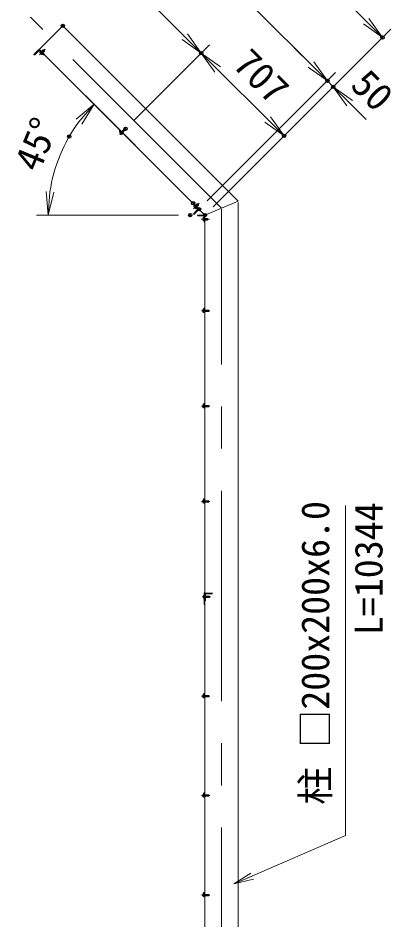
# Model space of a CAD drawing. Units: millimetres at full size. Extents: x -14700 to 14700, y -10395 to 10395.
# Drawn here: x -757 to 1499, y -203 to 5240 of the extents above; entities that cross this region are included whole.
import ezdxf
from ezdxf.enums import TextEntityAlignment as Align

# ---------------------------------------------------------------- set-up
doc = ezdxf.new("R2010")
doc.units = ezdxf.units.MM
doc.header["$LTSCALE"] = 40
doc.header["$PDMODE"] = 32
doc.header["$PDSIZE"] = 20
doc.linetypes.add('USER1', pattern=[50.8, 31.75, -6.35, 6.35, -6.35])
for name, color, linetype, lineweight in [('0-0_D-BMK', 2, 'USER1', 13), ('0-2_D-STR-DIM', 7, 'Continuous', 13), ('0-4_D-STR1', 1, 'Continuous', 18), ('0-5_D-STR3', 3, 'Continuous', 13), ('0-6_0', 7, 'Continuous', 18), ('0-9_D-STR-TXT', 7, 'Continuous', 13)]:
    doc.layers.add(name, color=color, linetype=linetype, lineweight=lineweight)
doc.layers.add('0-7_Defpoints', color=253, linetype='Continuous')
doc.styles.add('ＭＳ ゴシック', font='')
doc.styles.get('ＭＳ ゴシック').set_extended_font_data('MS Gothic')

# ---------------------------------------------------------------- blocks, each defined once
blk = doc.blocks.new('_Open')
at = {"layer": '0-6_0'}
blk.add_line((-40, 6.67), (0, 0), dxfattribs=at)
blk.add_lwpolyline([(-40, -6.67), (0, 0), (-40, 0)], dxfattribs=at)

msp = doc.modelspace()

# ---------------------------------------------------------------- linework, layer by layer
at = {"layer": '0-0_D-BMK'}
for p, q in [((470.52, 4092.69), (-683.07, 5246.28)), ((-592.99, 5052.82), (-628.34, 5017.47)), ((-143.78, 4536.82), (-108.43, 4572.18)), ((336.15, 4123.68), (300.79, 4088.33)), ((470.52, -4978.26), (470.52, 4086.32)), ((397.42, 4026.27), (347.42, 4026.27)), ((350.19, 3472.74), (400.19, 3472.74)), ((350.19, 2897.74), (400.19, 2897.74)), ((350.19, 2322.74), (400.19, 2322.74)), ((353.69, 1747.74), (403.69, 1747.74)), ((350.19, 1147.74), (400.19, 1147.74)), ((350.19, 547.74), (400.19, 547.74)), ((350.19, -52.26), (400.19, -52.26))]:
    msp.add_line(p, q, dxfattribs=at)
at = {"layer": '0-2_D-STR-DIM'}
for p, q in [((441.93, 6122.39), (1441.78, 5122.54)), ((144.95, 5825.4), (1109.44, 4860.91)), ((-152.04, 5528.42), (347.89, 5028.49)), ((420.01, 4100.77), (1491.28, 5172.04)), ((-58.93, 4621.68), (397.39, 5077.99)), ((-58.93, 4621.68), (397.39, 5077.99)), ((347.89, 5028.49), (847.81, 4528.57)), ((1010.45, 4959.91), (911.45, 5058.9)), ((384.66, 4136.13), (1158.94, 4910.41)), ((384.66, 4136.13), (1158.94, 4910.41)), ((420.01, 4100.77), (1194.3, 4875.05)), ((1109.44, 4860.91), (1144.8, 4825.56)), ((249.73, 4172.06), (-347.98, 4769.77)), ((1243.79, 4726.56), (1342.79, 4627.57)), ((420.01, 4100.77), (897.31, 4578.07)), ((211.28, 4051.27), (-645.59, 4051.27))]:
    msp.add_line(p, q, dxfattribs=at)
msp.add_arc((370.52, 4051.27), 946.1, 143.48611, 171.51389, dxfattribs=at)
at = {"layer": '0-4_D-STR1'}
for p, q in [((-487.91, 5192.54), (-629.33, 5051.12)), ((-487.91, 5192.54), (570.52, 4134.12)), ((-661.51, 5019.66), (-633.22, 5047.94)), ((-661.51, 5019.66), (-660.8, 5018.95)), ((-656.56, 5018.95), (-632.87, 5042.64)), ((370.52, 4051.27), (-629.33, 5051.12)), ((-626.51, 5042.64), (-602.82, 5018.95)), ((-626.15, 5047.94), (-597.87, 5019.66)), ((-598.58, 5018.95), (-597.87, 5019.66)), ((302.28, 4118.1), (302.99, 4118.8)), ((325.97, 4090.17), (302.28, 4113.85)), ((302.28, 4060.11), (325.97, 4083.8)), ((331.27, 4090.52), (302.99, 4118.8)), ((302.99, 4055.16), (331.27, 4083.45)), ((570.52, 4134.12), (370.52, 4051.27)), ((302.99, 4055.16), (302.28, 4055.87)), ((325.52, 4051.27), (325.52, 4050.27)), ((325.52, 4051.27), (365.52, 4051.27)), ((328.52, 4047.27), (362.02, 4047.27)), ((366.52, 4042.77), (366.52, 4009.27)), ((370.52, 4046.27), (370.52, 4006.27)), ((369.52, 4006.27), (370.52, 4006.27)), ((370.52, 1765.24), (370.52, 1725.24)), ((374.52, 1761.74), (374.52, 1728.24)), ((415.52, 1770.24), (375.52, 1770.24)), ((412.52, 1766.24), (379.02, 1766.24)), ((415.52, 1770.24), (415.52, 1769.24)), ((371.52, 1725.24), (370.52, 1725.24))]:
    msp.add_line(p, q, dxfattribs=at)
msp.add_lwpolyline([(370.52, 4051.27), (370.52, -4882.26), (570.52, -4882.26), (570.52, 4127.74)], dxfattribs=at)
for centre, radius, start, end in [((-658.68, 5021.07), 3, 225, 315), ((-629.69, 5044.41), 5, 45, 135), ((-629.69, 5039.46), 4.5, 45, 135), ((-600.7, 5021.07), 3, 225, 315), ((304.4, 4115.98), 3, 135, 225), ((322.78, 4086.98), 4.5, 315, 45), ((327.73, 4086.98), 5, 315, 45), ((304.4, 4057.99), 3, 135, 225), ((328.52, 4050.27), 3, 180, 270), ((362.02, 4042.77), 4.5, 0, 90), ((365.52, 4046.27), 5, 0, 90), ((369.52, 4009.27), 3, 180, 270), ((375.52, 1765.24), 5, 90, 180), ((379.02, 1761.74), 4.5, 90, 180), ((412.52, 1769.24), 3, 270, 0), ((371.52, 1728.24), 3, 270, 0)]:
    msp.add_arc(centre, radius, start, end, dxfattribs=at)
at = {"layer": '0-5_D-STR3'}
for p, q in [((-626.09, 5033.6), (-621.78, 5037.91)), ((-625.62, 5031.86), (-626.09, 5033.6)), ((-625.62, 5031.86), (-613.95, 5020.19)), ((-622.62, 5030.13), (-618.31, 5034.44)), ((-621.78, 5037.91), (-607.9, 5024.03)), ((-615.68, 5023.19), (-611.37, 5027.5)), ((-615.55, 5037.34), (-605.29, 5047.59)), ((-614.91, 5036.7), (-604.02, 5047.59)), ((-613.95, 5020.19), (-612.21, 5019.72)), ((-612.21, 5019.72), (-607.9, 5024.03)), ((-609.11, 5030.9), (-598.22, 5041.79)), ((-608.47, 5030.26), (-598.22, 5040.52)), ((-605.29, 5047.59), (-603.17, 5047.59)), ((-603.17, 5047.59), (-598.22, 5042.64)), ((-144.26, 4558.98), (-140.72, 4562.51)), ((-144.26, 4554.73), (-130.12, 4540.59)), ((-140.37, 4550.85), (-143.63, 4547.59)), ((-143.27, 4546.25), (-143.63, 4547.59)), ((-143.27, 4546.25), (-134.36, 4537.34)), ((-141.78, 4557.21), (-138.6, 4560.39)), ((-141.78, 4556.5), (-128.35, 4543.07)), ((-137.72, 4548.19), (-140.97, 4544.94)), ((-140.72, 4562.51), (-138.6, 4560.39)), ((-140.37, 4550.85), (-129.76, 4540.23)), ((-135.77, 4550.49), (-116.11, 4570.15)), ((-132.41, 4542.89), (-135.67, 4539.63)), ((-135.24, 4549.96), (-115.05, 4570.15)), ((-134.36, 4537.34), (-133.01, 4536.98)), ((-129.76, 4540.23), (-133.01, 4536.98)), ((-130.65, 4545.36), (-110.46, 4565.55)), ((-130.12, 4544.83), (-110.46, 4564.49)), ((-127.64, 4543.07), (-124.46, 4546.25)), ((-125.87, 4540.59), (-122.34, 4544.13)), ((-124.46, 4546.25), (-122.34, 4544.13)), ((-116.11, 4570.15), (-114.42, 4570.15)), ((-116.11, 4570.15), (-110.46, 4564.49)), ((-114.42, 4570.15), (-110.46, 4566.19)), ((-110.46, 4564.49), (-110.46, 4566.19)), ((303.05, 4104.46), (307.36, 4108.77)), ((303.52, 4102.72), (303.05, 4104.46)), ((315.18, 4091.05), (303.52, 4102.72)), ((306.52, 4100.99), (310.83, 4105.3)), ((321.24, 4094.89), (307.36, 4108.77)), ((313.46, 4094.05), (317.77, 4098.36)), ((314.23, 4107.56), (325.12, 4118.45)), ((315.18, 4091.05), (316.93, 4090.58)), ((316.93, 4090.58), (321.24, 4094.89)), ((320.03, 4101.76), (330.92, 4112.65)), ((320.66, 4101.13), (330.92, 4111.38)), ((330.92, 4111.38), (323.85, 4118.45)), ((330.92, 4113.5), (325.97, 4118.45)), ((330.92, 4111.38), (330.92, 4113.5)), ((359.52, 4034.52), (360.42, 4036.09)), ((359.52, 4034.52), (359.52, 4018.02)), ((360.42, 4036.09), (366.52, 4036.09)), ((360.42, 4031.18), (366.52, 4031.18)), ((366.52, 4036.09), (366.52, 4016.46)), ((370.52, 4031.27), (385.02, 4031.27)), ((370.52, 4030.37), (385.92, 4030.37)), ((385.02, 4031.27), (386.52, 4029.77)), ((386.52, 4029.77), (386.52, 4022.77)), ((359.52, 4018.02), (360.42, 4016.46)), ((360.42, 4021.37), (366.52, 4021.37)), ((360.42, 4016.46), (366.52, 4016.46)), ((370.52, 4022.17), (385.92, 4022.17)), ((370.52, 4021.27), (385.02, 4021.27)), ((362.52, 3485.74), (362.52, 3465.74)), ((365.52, 3488.74), (370.52, 3488.74)), ((365.52, 3485.24), (365.52, 3466.24)), ((366.02, 3485.74), (370.52, 3485.74)), ((370.52, 3488.74), (370.52, 3485.74)), ((357.22, 3479.04), (357.91, 3480.24)), ((357.22, 3479.04), (357.22, 3466.44)), ((357.22, 3466.44), (357.91, 3465.23)), ((362.52, 3480.24), (357.91, 3480.24)), ((362.52, 3476.49), (357.91, 3476.49)), ((362.52, 3468.98), (357.91, 3468.98)), ((362.52, 3465.23), (357.91, 3465.23)), ((362.52, 3480.24), (362.52, 3465.23)), ((365.52, 3476.74), (393.32, 3476.74)), ((365.52, 3475.99), (394.07, 3475.99)), ((365.52, 3469.49), (394.07, 3469.49)), ((365.52, 3468.74), (393.32, 3468.74)), ((365.52, 3462.74), (370.52, 3462.74)), ((366.02, 3465.74), (370.52, 3465.74)), ((370.52, 3465.74), (370.52, 3462.74)), ((393.32, 3476.74), (394.52, 3475.54)), ((393.32, 3476.74), (393.32, 3468.74)), ((393.32, 3468.74), (394.52, 3469.94)), ((394.52, 3475.54), (394.52, 3469.94)), ((357.22, 2904.04), (357.91, 2905.24)), ((357.22, 2904.04), (357.22, 2891.44)), ((357.22, 2891.44), (357.91, 2890.23)), ((362.52, 2905.24), (357.91, 2905.24)), ((362.52, 2901.49), (357.91, 2901.49)), ((362.52, 2893.98), (357.91, 2893.98)), ((362.52, 2890.23), (357.91, 2890.23)), ((362.52, 2910.74), (362.52, 2890.74)), ((362.52, 2905.24), (362.52, 2890.23)), ((365.52, 2913.74), (370.52, 2913.74)), ((365.52, 2910.24), (365.52, 2891.24)), ((365.52, 2901.74), (393.32, 2901.74)), ((365.52, 2900.99), (394.07, 2900.99)), ((365.52, 2894.49), (394.07, 2894.49)), ((365.52, 2893.74), (393.32, 2893.74)), ((365.52, 2887.74), (370.52, 2887.74)), ((366.02, 2910.74), (370.52, 2910.74)), ((366.02, 2890.74), (370.52, 2890.74)), ((370.52, 2913.74), (370.52, 2910.74)), ((370.52, 2890.74), (370.52, 2887.74)), ((393.32, 2901.74), (394.52, 2900.54)), ((393.32, 2901.74), (393.32, 2893.74)), ((393.32, 2893.74), (394.52, 2894.94)), ((394.52, 2900.54), (394.52, 2894.94)), ((357.22, 2329.04), (357.91, 2330.24)), ((357.22, 2329.04), (357.22, 2316.44)), ((357.22, 2316.44), (357.91, 2315.23)), ((362.52, 2330.24), (357.91, 2330.24)), ((362.52, 2326.49), (357.91, 2326.49)), ((362.52, 2318.98), (357.91, 2318.98)), ((362.52, 2315.23), (357.91, 2315.23)), ((362.52, 2335.74), (362.52, 2315.74)), ((362.52, 2330.24), (362.52, 2315.23)), ((365.52, 2338.74), (370.52, 2338.74)), ((365.52, 2335.24), (365.52, 2316.24)), ((365.52, 2326.74), (393.32, 2326.74)), ((365.52, 2325.99), (394.07, 2325.99)), ((365.52, 2319.49), (394.07, 2319.49)), ((365.52, 2318.74), (393.32, 2318.74)), ((365.52, 2312.74), (370.52, 2312.74)), ((366.02, 2335.74), (370.52, 2335.74)), ((366.02, 2315.74), (370.52, 2315.74)), ((370.52, 2338.74), (370.52, 2335.74)), ((370.52, 2315.74), (370.52, 2312.74)), ((393.32, 2326.74), (394.52, 2325.54)), ((393.32, 2326.74), (393.32, 2318.74)), ((393.32, 2318.74), (394.52, 2319.94)), ((394.52, 2325.54), (394.52, 2319.94)), ((360.72, 1754.04), (361.41, 1755.24)), ((360.72, 1754.04), (360.72, 1741.44)), ((366.02, 1755.24), (361.41, 1755.24)), ((366.02, 1751.49), (361.41, 1751.49)), ((366.02, 1743.98), (361.41, 1743.98)), ((366.02, 1700.74), (366.02, 1770.74)), ((370.52, 1770.74), (366.02, 1770.74)), ((366.02, 1755.24), (366.02, 1740.23)), ((374.52, 1751.74), (396.82, 1751.74)), ((374.52, 1750.99), (397.57, 1750.99)), ((374.52, 1744.49), (397.57, 1744.49)), ((374.52, 1743.74), (396.82, 1743.74)), ((396.82, 1751.74), (396.82, 1743.74)), ((396.82, 1751.74), (398.02, 1750.54)), ((396.82, 1743.74), (398.02, 1744.94)), ((398.02, 1750.54), (398.02, 1744.94)), ((360.72, 1741.44), (361.41, 1740.23)), ((366.02, 1740.23), (361.41, 1740.23)), ((370.52, 1700.74), (366.02, 1700.74)), ((357.22, 1154.04), (357.91, 1155.24)), ((357.22, 1154.04), (357.22, 1141.44)), ((362.52, 1155.24), (357.91, 1155.24)), ((362.52, 1151.49), (357.91, 1151.49)), ((362.52, 1143.98), (357.91, 1143.98)), ((362.52, 1160.74), (362.52, 1140.74)), ((362.52, 1155.24), (362.52, 1140.23)), ((365.52, 1163.74), (370.52, 1163.74)), ((365.52, 1160.24), (365.52, 1141.24)), ((365.52, 1151.74), (393.32, 1151.74)), ((365.52, 1150.99), (394.07, 1150.99)), ((365.52, 1144.49), (394.07, 1144.49)), ((365.52, 1143.74), (393.32, 1143.74)), ((366.02, 1160.74), (370.52, 1160.74)), ((370.52, 1163.74), (370.52, 1160.74)), ((393.32, 1151.74), (394.52, 1150.54)), ((393.32, 1151.74), (393.32, 1143.74)), ((393.32, 1143.74), (394.52, 1144.94)), ((394.52, 1150.54), (394.52, 1144.94)), ((357.22, 1141.44), (357.91, 1140.23)), ((362.52, 1140.23), (357.91, 1140.23)), ((365.52, 1137.74), (370.52, 1137.74)), ((366.02, 1140.74), (370.52, 1140.74)), ((370.52, 1140.74), (370.52, 1137.74)), ((357.22, 554.04), (357.91, 555.24)), ((357.22, 554.04), (357.22, 541.44)), ((362.52, 555.24), (357.91, 555.24)), ((362.52, 551.49), (357.91, 551.49)), ((362.52, 560.74), (362.52, 540.74)), ((362.52, 555.24), (362.52, 540.23)), ((365.52, 563.74), (370.52, 563.74)), ((365.52, 560.24), (365.52, 541.24)), ((365.52, 551.74), (393.32, 551.74)), ((365.52, 550.99), (394.07, 550.99)), ((365.52, 544.49), (394.07, 544.49)), ((366.02, 560.74), (370.52, 560.74)), ((370.52, 563.74), (370.52, 560.74)), ((393.32, 551.74), (393.32, 543.74)), ((393.32, 551.74), (394.52, 550.54)), ((393.32, 543.74), (394.52, 544.94)), ((394.52, 550.54), (394.52, 544.94)), ((357.22, 541.44), (357.91, 540.23)), ((362.52, 543.98), (357.91, 543.98)), ((362.52, 540.23), (357.91, 540.23)), ((365.52, 543.74), (393.32, 543.74)), ((365.52, 537.74), (370.52, 537.74)), ((366.02, 540.74), (370.52, 540.74)), ((370.52, 540.74), (370.52, 537.74)), ((357.22, -45.96), (357.91, -44.76)), ((357.22, -45.96), (357.22, -58.56)), ((362.52, -44.76), (357.91, -44.76)), ((362.52, -48.51), (357.91, -48.51)), ((362.52, -39.26), (362.52, -59.26)), ((362.52, -44.76), (362.52, -59.77)), ((365.52, -36.26), (370.52, -36.26)), ((365.52, -39.76), (365.52, -58.76)), ((365.52, -48.26), (393.32, -48.26)), ((365.52, -49.01), (394.07, -49.01)), ((366.02, -39.26), (370.52, -39.26)), ((370.52, -36.26), (370.52, -39.26)), ((393.32, -48.26), (393.32, -56.26)), ((393.32, -48.26), (394.52, -49.46)), ((394.52, -49.46), (394.52, -55.06)), ((357.22, -58.56), (357.91, -59.77)), ((362.52, -56.02), (357.91, -56.02)), ((362.52, -59.77), (357.91, -59.77)), ((365.52, -55.51), (394.07, -55.51)), ((365.52, -56.26), (393.32, -56.26)), ((365.52, -62.26), (370.52, -62.26)), ((366.02, -59.26), (370.52, -59.26)), ((370.52, -59.26), (370.52, -62.26)), ((393.32, -56.26), (394.52, -55.06))]:
    msp.add_line(p, q, dxfattribs=at)
for points in [[(-605.29, 5047.59), (-598.22, 5040.52), (-598.22, 5042.64)], [(313.59, 4108.2), (323.85, 4118.45), (325.97, 4118.45)], [(385.02, 4031.27), (385.02, 4021.27), (386.52, 4022.77)]]:
    msp.add_lwpolyline(points, dxfattribs=at)
for centre, radius, start, end in [((-621.82, 5034.4), 4.34, 190.61575, 259.38425), ((-608.2, 5037.61), 16.24, 207.41205, 242.58795), ((-611.41, 5023.99), 4.34, 190.61575, 259.38425), ((-142.14, 4556.85), 3, 135, 225), ((-140.36, 4548.2), 3.32, 190.61585, 259.38415), ((-141.43, 4556.85), 0.5, 135, 225), ((-129.95, 4550.66), 12.42, 207.4121, 242.5879), ((-132.4, 4540.24), 3.32, 190.61585, 259.38415), ((-127.99, 4542.71), 3, 225, 315), ((-127.99, 4543.42), 0.5, 225, 315), ((307.32, 4105.26), 4.34, 190.61575, 259.38425), ((320.94, 4108.47), 16.24, 207.41205, 242.58795), ((317.73, 4094.85), 4.34, 190.61575, 259.38425), ((364.01, 4033.63), 4.34, 145.61575, 214.38425), ((375.9, 4026.27), 16.24, 162.41205, 197.58795), ((364.01, 4018.91), 4.34, 145.61575, 214.38425), ((365.52, 3485.74), 3, 90, 180), ((366.02, 3485.24), 0.5, 90, 180), ((360.65, 3478.37), 3.32, 145.61585, 214.38415), ((369.75, 3472.74), 12.42, 162.4121, 197.5879), ((360.65, 3467.11), 3.32, 145.61585, 214.38415), ((365.52, 3465.74), 3, 180, 270), ((366.02, 3466.24), 0.5, 180, 270), ((360.65, 2903.37), 3.32, 145.61585, 214.38415), ((369.75, 2897.74), 12.42, 162.4121, 197.5879), ((360.65, 2892.11), 3.32, 145.61585, 214.38415), ((365.52, 2910.74), 3, 90, 180), ((365.52, 2890.74), 3, 180, 270), ((366.02, 2910.24), 0.5, 90, 180), ((366.02, 2891.24), 0.5, 180, 270), ((360.65, 2328.37), 3.32, 145.61585, 214.38415), ((369.75, 2322.74), 12.42, 162.4121, 197.5879), ((360.65, 2317.11), 3.32, 145.61585, 214.38415), ((365.52, 2335.74), 3, 90, 180), ((365.52, 2315.74), 3, 180, 270), ((366.02, 2335.24), 0.5, 90, 180), ((366.02, 2316.24), 0.5, 180, 270), ((364.15, 1753.37), 3.32, 145.61585, 214.38415), ((373.25, 1747.74), 12.42, 162.4121, 197.5879), ((364.15, 1742.11), 3.32, 145.61585, 214.38415), ((360.65, 1153.37), 3.32, 145.61585, 214.38415), ((369.75, 1147.74), 12.42, 162.4121, 197.5879), ((360.65, 1142.11), 3.32, 145.61585, 214.38415), ((365.52, 1160.74), 3, 90, 180), ((366.02, 1160.24), 0.5, 90, 180), ((365.52, 1140.74), 3, 180, 270), ((366.02, 1141.24), 0.5, 180, 270), ((360.65, 553.37), 3.32, 145.61585, 214.38415), ((369.75, 547.74), 12.42, 162.4121, 197.5879), ((365.52, 560.74), 3, 90, 180), ((366.02, 560.24), 0.5, 90, 180), ((360.65, 542.11), 3.32, 145.61585, 214.38415), ((365.52, 540.74), 3, 180, 270), ((366.02, 541.24), 0.5, 180, 270), ((360.65, -46.63), 3.32, 145.61585, 214.38415), ((369.75, -52.26), 12.42, 162.4121, 197.5879), ((365.52, -39.26), 3, 90, 180), ((366.02, -39.76), 0.5, 90, 180), ((360.65, -57.89), 3.32, 145.61585, 214.38415), ((365.52, -59.26), 3, 180, 270), ((366.02, -58.76), 0.5, 180, 270)]:
    msp.add_arc(centre, radius, start, end, dxfattribs=at)
at = {"layer": '0-7_Defpoints'}
for p in [(-487.91, 5192.54), (1441.78, 5122.54), (347.89, 5028.49), (1109.44, 4860.91), (1144.8, 4825.56), (-108.43, 4572.18), (-448.83, 4524.33), (847.81, 4528.57), (299.22, 4122.57), (335.16, 4086.63), (281.28, 4051.27), (370.52, 4051.27), (370.52, 4051.27)]:
    msp.add_point(p, dxfattribs=at)
at = {"layer": '0-9_D-STR-TXT'}
msp.add_lwpolyline([(1218, 2298.5), (1218, 307.19), (547.35, 15.38)], dxfattribs=at)

# ---------------------------------------------------------------- block references
at = {"layer": '0-2_D-STR-DIM', "xscale": 3.5, "yscale": 3.5}
for p, rotation in [((1441.78, 5122.54), 315), ((347.89, 5028.49), 315), ((347.89, 5028.49), 135), ((1109.44, 4860.91), 315), ((1109.44, 4860.91), 315), ((1144.8, 4825.56), 135), ((-298.48, 4720.27), 49.24306), ((847.81, 4528.57), 315), ((-575.59, 4051.27), 265.75694)]:
    msp.add_blockref('_Open', p, dxfattribs=dict(at, rotation=rotation))
at = {"layer": '0-9_D-STR-TXT', "xscale": 3, "yscale": 3, "rotation": 203.51515}
msp.add_blockref('_Open', (545.52, 14.58), dxfattribs=at)

# ---------------------------------------------------------------- texts
at = {"layer": '0-2_D-STR-DIM', "style": 'ＭＳ ゴシック'}
for s, rotation, p in [('707', 315, (494.23, 4915.56)), ('50', 315, (1204.93, 4791.17)), ('45°', 67.5, (-583.38, 4282.36))]:
    msp.add_text(s, height=168.3, rotation=rotation, dxfattribs=at).set_placement(p, align=Align.BOTTOM_LEFT)
at = {"layer": '0-9_D-STR-TXT', "style": 'ＭＳ ゴシック'}
for s, p in [('柱 □200x200x6.0', (1170.4, 492.53)), ('L=10344', (1492.04, 1515.88))]:
    msp.add_text(s, height=168.3, rotation=90, dxfattribs=at).set_placement(p, align=Align.BOTTOM_LEFT)

doc.saveas('drawing.dxf')
